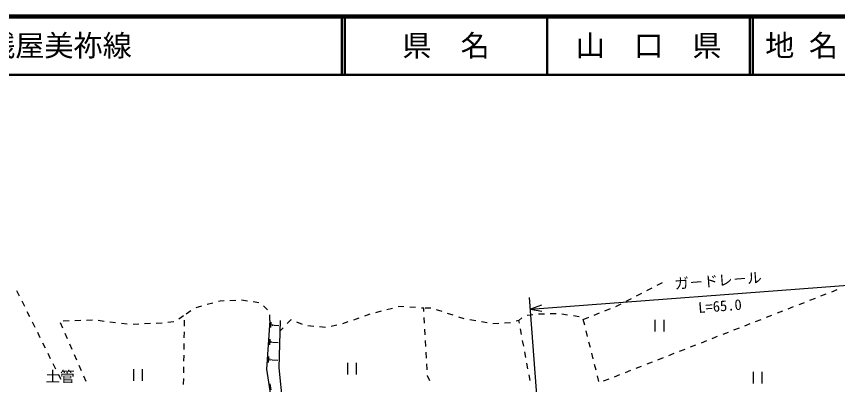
# Model space of a CAD drawing. Units: millimetres, scale not verified. Extents: x 40000 to 680000, y 20000 to 380000.
# Drawn here: x 241941 to 382796, y 316840 to 380000 of the extents above; entities that cross this region are included whole.
import ezdxf
from ezdxf.enums import TextEntityAlignment as Align

# ---------------------------------------------------------------- set-up
doc = ezdxf.new("R2010")
doc.units = ezdxf.units.MM
doc.header["$LTSCALE"] = 1000
for name, color, linetype, lineweight in [('S-BGD', 7, 'Continuous', 25), ('S-STR-HTXT', 7, 'Continuous', 13), ('S-STR-STRC', 7, 'Continuous', 25), ('S-TTL', 2, 'Continuous', 140), ('S-TTL-LINE', 7, 'Continuous', 50)]:
    doc.layers.add(name, color=color, linetype=linetype, lineweight=lineweight)
doc.layers.add('S-TTL-TXT', color=7, linetype='Continuous')
doc.styles.add('@ＭＳ ゴシック', font='')
doc.styles.add('ＭＳ ゴシック', font='')
doc.styles.get('@ＭＳ ゴシック').set_extended_font_data('@MS Gothic')
doc.styles.get('ＭＳ ゴシック').set_extended_font_data('MS Gothic')

msp = doc.modelspace()

# ---------------------------------------------------------------- linework, layer by layer
at = {"layer": 'S-BGD'}
for p, q in [((351871, 333896), (352760, 334354)), ((242478, 332028), (242034, 332924)), ((348316, 332064), (349204, 332522)), ((350093, 332980), (350982, 333438)), ((382657, 333076), (381726, 332712)), ((243367, 330236), (242923, 331132)), ((276893, 331158), (276578, 331073)), ((277566, 331189), (276893, 331158)), ((279564, 331280), (278565, 331234)), ((281552, 331175), (280563, 331322)), ((283530, 330882), (282541, 331029)), ((346538, 331148), (347427, 331606)), ((378932, 331619), (378001, 331254)), ((380795, 332347), (379863, 331983)), ((273682, 330292), (272716, 330031)), ((275612, 330813), (274647, 330552)), ((285014, 329643), (284330, 330372)), ((306452, 329920), (305485, 329665)), ((307562, 330212), (307419, 330174)), ((308412, 330160), (307562, 330212)), ((310408, 330038), (309410, 330099)), ((311823, 329952), (311407, 329977)), ((311854, 329370), (311823, 329952)), ((313051, 329928), (312052, 329948)), ((314960, 329355), (314010, 329667)), ((342900, 329496), (343830, 329864)), ((344760, 330232), (345649, 330690)), ((375207, 330161), (374276, 329797)), ((377069, 330890), (376138, 330526)), ((244256, 328445), (243812, 329340)), ((269790, 328132), (270628, 328677)), ((271877, 329489), (271038, 328943)), ((285433, 327809), (285432, 328809)), ((300695, 328242), (299750, 327914)), ((302584, 328898), (301640, 328570)), ((304517, 329411), (303550, 329156)), ((311961, 327373), (311908, 328372)), ((316860, 328730), (315910, 329042)), ((318760, 328106), (317810, 328418)), ((328638, 328309), (328145, 327849)), ((330516, 328820), (329528, 328666)), ((332510, 328932), (331510, 328906)), ((334509, 328985), (333509, 328959)), ((336492, 328776), (335503, 328926)), ((338469, 328477), (337481, 328627)), ((339181, 328023), (340111, 328391)), ((341041, 328759), (341970, 329127)), ((371482, 328704), (370551, 328340)), ((373344, 329433), (372413, 329068)), ((245145, 326653), (244701, 327549)), ((249904, 326519), (249504, 327436)), ((249984, 327793), (250983, 327820)), ((251983, 327847), (252983, 327874)), ((253982, 327901), (254982, 327928)), ((255977, 327863), (256970, 327746)), ((257963, 327628), (258956, 327511)), ((259950, 327393), (260943, 327275)), ((261938, 327228), (262937, 327272)), ((263936, 327316), (264935, 327360)), ((265934, 327404), (266933, 327448)), ((267927, 327557), (268921, 327672)), ((270725, 327878), (270710, 326879)), ((285433, 327809), (284837, 319472)), ((285598, 326615), (285664, 327532)), ((285852, 326942), (285868, 327172)), ((286087, 327012), (286092, 327069)), ((286090, 327041), (286947, 326980)), ((286996, 319695), (287219, 327809)), ((289012, 327926), (288394, 327301)), ((289125, 327882), (289012, 327926)), ((290989, 327159), (290057, 327520)), ((292943, 326818), (291947, 326904)), ((296891, 327019), (295915, 326800)), ((298806, 327586), (297861, 327258)), ((320729, 327759), (319743, 327926)), ((322701, 327425), (321715, 327592)), ((324687, 327324), (323688, 327276)), ((326684, 327422), (325685, 327373)), ((328145, 327849), (327644, 327696)), ((328231, 327380), (328145, 327849)), ((339425, 327053), (339181, 328023)), ((351466, 327972), (351466, 325972)), ((352966, 327972), (352966, 325972)), ((367757, 327247), (366825, 326883)), ((369619, 327975), (368688, 327611)), ((246035, 324862), (245590, 325757)), ((250704, 324686), (250304, 325603)), ((270695, 325879), (270680, 324879)), ((287691, 326589), (287171, 326064)), ((294935, 326645), (293939, 326731)), ((312068, 325376), (312015, 326374)), ((328596, 325414), (328414, 326397)), ((339911, 325113), (339668, 326083)), ((364032, 325790), (363100, 325425)), ((365894, 326518), (364963, 326154)), ((285386, 323649), (285456, 324631)), ((285658, 323999), (285676, 324245)), ((285910, 324074), (285915, 324135)), ((285912, 324105), (286866, 324036)), ((312175, 323379), (312122, 324377)), ((328960, 323447), (328778, 324430)), ((340398, 323173), (340155, 324143)), ((360307, 324332), (359375, 323968)), ((362169, 325061), (361238, 324697)), ((246924, 323070), (246479, 323966)), ((251504, 322853), (251104, 323770)), ((270665, 323879), (270650, 322879)), ((356582, 322875), (355650, 322511)), ((358444, 323604), (357513, 323239)), ((247813, 321278), (247368, 322174)), ((252304, 321020), (251904, 321937)), ((270635, 321879), (270620, 320879)), ((285170, 320616), (285245, 321665)), ((285460, 320991), (285479, 321253)), ((312282, 321382), (312229, 322380)), ((329325, 321481), (329143, 322464)), ((340885, 321233), (340642, 322203)), ((352856, 321418), (351925, 321053)), ((354719, 322146), (353788, 321782)), ((248702, 319487), (248257, 320383)), ((253104, 319187), (252704, 320104)), ((270605, 319879), (270590, 318879)), ((285729, 321071), (285734, 321136)), ((285731, 321103), (286783, 321028)), ((298739, 320560), (298739, 318560)), ((300239, 320560), (300239, 318560)), ((312389, 319384), (312336, 320383)), ((329689, 319514), (329507, 320497)), ((341372, 319293), (341128, 320263)), ((349131, 319960), (348200, 319596)), ((350994, 320689), (350063, 320325)), ((249591, 317695), (249146, 318591)), ((262034, 319483), (262034, 317483)), ((263534, 319483), (263534, 317483)), ((284837, 319472), (286326, 309647)), ((288038, 309647), (286996, 319695)), ((312447, 318312), (312443, 318386)), ((330054, 317548), (329872, 318531)), ((345406, 318503), (344475, 318139)), ((347269, 319232), (346338, 318867)), ((368324, 319005), (368324, 317005)), ((369824, 319005), (369824, 317005)), ((253905, 317354), (253505, 318271)), ((270575, 317880), (270560, 316880)), ((285621, 315967), (285471, 316958)), ((312869, 317488), (312447, 318312)), ((341858, 317353), (341615, 318323)), ((343544, 317774), (342612, 317410))]:
    msp.add_line(p, q, dxfattribs=at)
at = {"layer": 'S-STR-STRC'}
for p, q in [((330122, 329779), (394829, 334675)), ((332310, 300862), (329971, 331773)), ((332009, 330441), (330122, 329779)), ((330122, 329779), (332087, 329408))]:
    msp.add_line(p, q, dxfattribs=at)
at = {"layer": 'S-TTL'}
msp.add_line((680000, 380000), (40000, 380000), dxfattribs=at)
msp.add_line((680000, 380000), (40000, 380000), dxfattribs=at)
at = {"layer": 'S-TTL-LINE'}
for p, q in [((297750, 380000), (297750, 370000)), ((297750, 380000), (297750, 370000)), ((298250, 380000), (298250, 370000)), ((298250, 380000), (298250, 370000)), ((333000, 380000), (333000, 370000)), ((333000, 380000), (333000, 370000)), ((367750, 380000), (367750, 370000)), ((367750, 380000), (367750, 370000)), ((368250, 380000), (368250, 370000)), ((368250, 380000), (368250, 370000)), ((40000, 370000), (680000, 370000)), ((40000, 370000), (680000, 370000))]:
    msp.add_line(p, q, dxfattribs=at)

# ---------------------------------------------------------------- texts
at = {"layer": 'S-STR-HTXT', "style": 'ＭＳ ゴシック'}
msp.add_text('土管', height=1833, dxfattribs=at).set_placement((246921, 316748), align=Align.BOTTOM_LEFT)
at = {"layer": 'S-STR-STRC', "style": 'ＭＳ ゴシック'}
msp.add_text('ガ－ドレ－ル', height=1833, rotation=4.327, dxfattribs=at).set_placement((362400, 333224), align=Align.BOTTOM_CENTER)
at = {"layer": 'S-STR-STRC', "style": '@ＭＳ ゴシック'}
msp.add_text('L=65.0', height=1833, rotation=4.327, dxfattribs=at).set_placement((362551, 331230), align=Align.TOP_CENTER)
at = {"layer": 'S-TTL-TXT', "style": 'ＭＳ ゴシック'}
for s, p in [('一般県道銭屋美祢線', (216734, 375000)), ('地 名', (370380, 375000)), ('地 名', (370380, 375000))]:
    msp.add_text(s, height=3666, dxfattribs=at).set_placement(p, align=Align.MIDDLE_LEFT)
for s, p in [('県\u3000名', (315625, 375000)), ('県\u3000名', (315625, 375000)), ('山\u3000口\u3000県', (350375, 375000)), ('山\u3000口\u3000県', (350375, 375000))]:
    msp.add_text(s, height=3666, dxfattribs=at).set_placement(p, align=Align.MIDDLE_CENTER)

doc.saveas('drawing.dxf')
